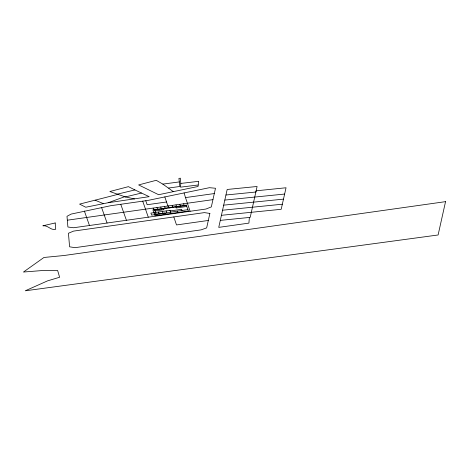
<?xml version="1.0" encoding="UTF-8"?>
<svg xmlns="http://www.w3.org/2000/svg" width="469" height="469" viewBox="0 0 469 469"><rect width="100%" height="100%" fill="white"/><g stroke="black" fill="none" stroke-linecap="round" stroke-linejoin="round"><path stroke-width="0.7" d="M198.065 185.003L180.495 187.154L180.817 183.432L198.698 181.315L198.053 186.474L158.628 194.711L138.636 184.927L156.241 180.313L162.825 184.106L173.36 191.657M249.373 217.452L248.904 223.115L218.736 227.377L227.178 189.47L257.1 186.486L250.2 217.37L220.295 220.383M212.949 199.636L215.494 188.257L209.432 187.688L147.899 200.427L110.713 205.715L71.182 214.069L66.997 216.309L67.899 227.019L73.61 227.746L205.979 209.033L211.326 206.911L212.949 199.636L67.325 220.201M225.941 195.004L255.869 192.014L256.127 190.813L286.043 187.764L281.189 209.297L221.421 215.306M108.163 202.731L149.189 196.669L141.509 193.046L125.364 196.921L117.93 194.354L79.583 204.115L85.763 207.222L108.163 202.731L124.572 196.751L134.556 198.95M134.92 189.927L128.424 186.65L109.84 191.522L117.344 194.154L134.92 189.927L141.509 193.046M186.439 205.516L153.861 210.159L153.14 208.16M155.063 210.997L163.98 209.725L163.64 208.769M186.779 206.471L176.18 207.984L175.834 207.028M170.165 210.939L181.603 209.309L182.031 210.505M156.171 214.198L165.129 212.92L165.627 214.298M170.599 212.135L187.928 209.661M166.536 201.981L147.155 204.73L145.771 200.732M208.312 220.459L176.514 224.944L173.811 216.936M184.088 192.935L185.495 197.59L214.31 193.556M168.641 188.022L179.862 186.486L178.912 178.384L180.401 178.197L180.817 183.432M179.322 181.925L162.825 184.106M284.624 194.055L224.809 200.081M223.684 205.152L283.475 199.137M222.552 210.223L282.332 204.214M117.344 194.154L117.93 194.354M95.084 200.187L103.473 203.669M120.756 204.285L126.419 220.283M183.631 203.81L184.346 205.803M179.82 204.355L180.536 206.348M176.01 204.9L176.725 206.893M177.323 211.179L177.821 212.557M172.199 205.44L172.914 207.439M168.389 205.985L169.104 207.984M164.578 206.53L165.293 208.523M166.155 210.921L166.87 212.914M160.767 207.075L161.483 209.068M162.344 211.466L163.06 213.459M156.951 207.62L157.672 209.614M158.534 212.011L159.249 214.005M154.723 212.551L155.438 214.55M101.585 207.55L107.073 223.015M84.379 211.044L89.468 225.507M154.729 210.042L156.652 215.576M142.717 201.166L148.28 217.188M190.103 211.279L185.495 197.59M164.818 196.927L167.92 206.055M209.872 213.43L206.659 227.899L201.119 229.863L74.981 247.673L69.6 246.811L68.433 233.263L73.539 231.111L204.39 212.615L209.872 213.43M445.55 201.647L438.105 234.981L25.238 290.803L47.586 280.855L59.61 277.261L57.634 270.455L41.981 270.572L23.45 272.038L43.951 257.475L64.001 255.517L445.55 201.647M55.184 222.957L42.849 225.812C48.02 224.95 50.845 230.812 55.717 229.247L55.184 222.957M186.287 205.088L152.882 209.86L155.022 215.81L188.427 211.044L186.287 205.088M169.966 210.376L150.907 213.096L151.628 215.095L170.681 212.375L169.966 210.376"/></g></svg>
